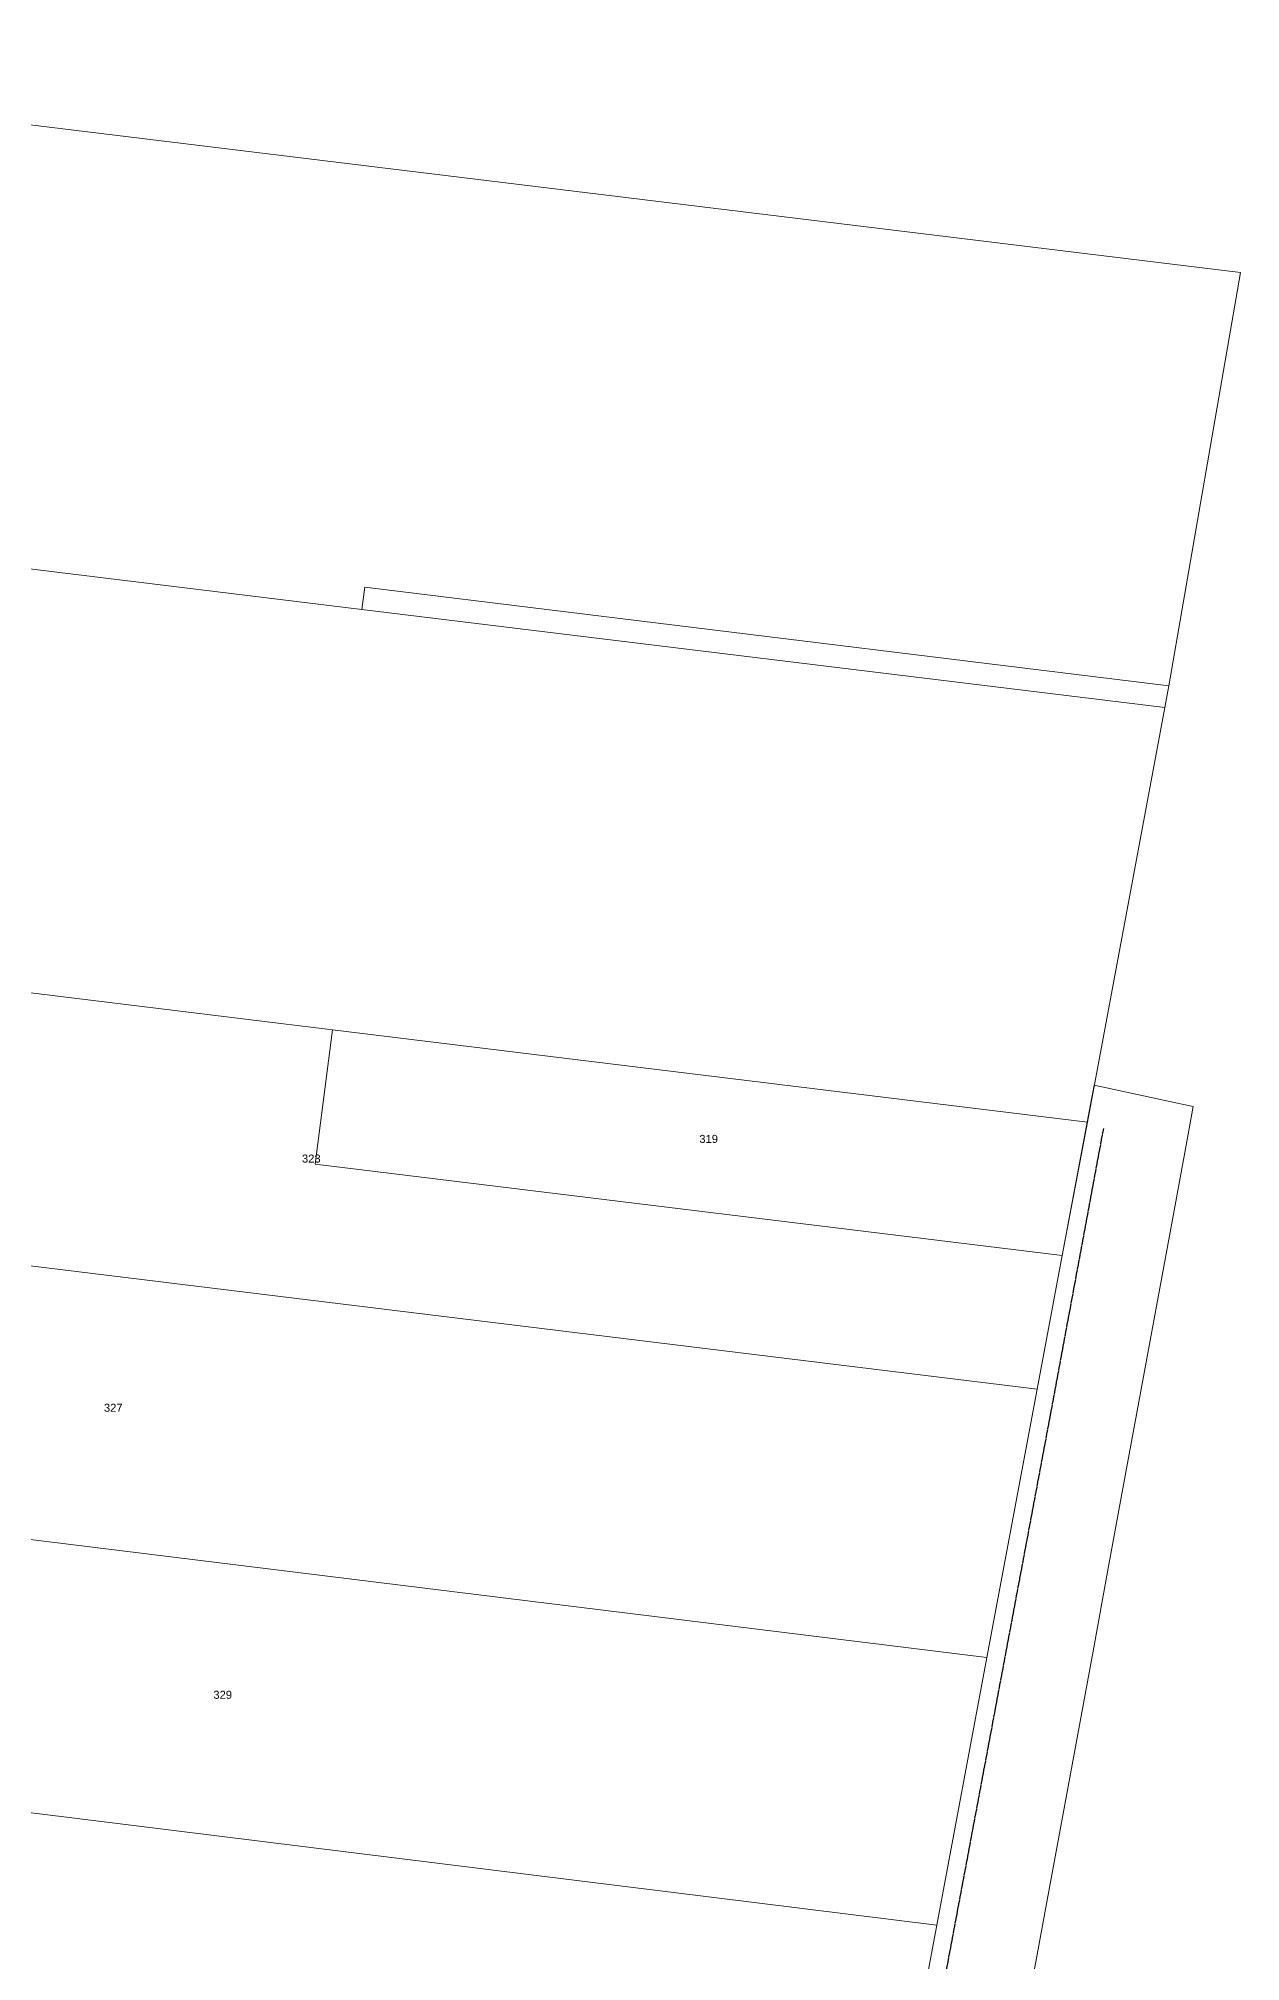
# Model space of a CAD drawing. Header units: metres. Extents: x 277863 to 282129, y 6130772 to 6135401.
# Drawn here: x 281510.7 to 281781.1, y 6133658.5 to 6134091 of the extents above; entities that cross this region are included whole.
import ezdxf

# ---------------------------------------------------------------- set-up
doc = ezdxf.new("R2010")
doc.units = ezdxf.units.M
doc.linetypes.add('Cable Exist OH', pattern=[1, 1, 0])
doc.layers.add('Cadastre Land Parcels_SP_EXT', color=9, linetype='Continuous', lineweight=5)
doc.layers.add('Cadastre Roads_SP_EXT', color=9, linetype='Continuous', lineweight=5)
doc.layers.add('Mains_HV_EXT', color=7, linetype='Continuous')
doc.styles.get("Standard").update_dxf_attribs({"font": 'arial.ttf'})

msp = doc.modelspace()

# ---------------------------------------------------------------- linework, layer by layer
at = {"layer": 'Cadastre Land Parcels_SP_EXT', "linetype": 'Continuous'}
for points in [[(281781.06, 6134038.41), (281349.55, 6134091.04), (281343.81, 6134045.67), (281337.17, 6133992.77), (281583.43, 6133962.63), (281584.06, 6133967.59), (281764.92, 6133945.46), (281781.06, 6134038.41)], [(281583.43, 6133962.63), (281337.17, 6133992.77), (281335.28, 6133977.7), (281331.47, 6133947.45), (281325.38, 6133899.14), (281400.66, 6133889.62), (281576.82, 6133868.07), (281746.6, 6133847.29), (281764.06, 6133940.52), (281583.43, 6133962.63)], [(281764.92, 6133945.46), (281584.06, 6133967.59), (281583.43, 6133962.63), (281764.06, 6133940.52), (281764.92, 6133945.46)], [(281576.82, 6133868.07), (281400.66, 6133889.62), (281393.03, 6133829.13), (281735.35, 6133787.26), (281740.97, 6133817.27), (281572.92, 6133837.84), (281576.82, 6133868.07)], [(281746.6, 6133847.29), (281576.82, 6133868.07), (281572.92, 6133837.84), (281740.97, 6133817.27), (281746.6, 6133847.29)], [(281735.35, 6133787.26), (281393.03, 6133829.13), (281389.22, 6133798.88), (281385.41, 6133768.64), (281724.03, 6133726.87), (281735.35, 6133787.26)], [(281724.03, 6133726.87), (281385.41, 6133768.64), (281377.91, 6133708.19), (281712.75, 6133666.66), (281724.03, 6133726.87)], [(281712.75, 6133666.66), (281377.91, 6133708.19), (281372.22, 6133662.99), (281368.32, 6133631.99), (281698.68, 6133591.56), (281712.75, 6133666.66)]]:
    msp.add_lwpolyline(points, close=True, dxfattribs=at)
at = {"layer": 'Cadastre Roads_SP_EXT', "linetype": 'Continuous'}
msp.add_lwpolyline([(281734.12, 6133653.57), (281737.56, 6133672.26), (281741, 6133690.94), (281744.44, 6133709.63), (281747.88, 6133728.32), (281751.32, 6133747), (281754.76, 6133765.69), (281758.2, 6133784.37), (281761.64, 6133803.06), (281765.08, 6133821.75), (281768.52, 6133840.43), (281770.42, 6133850.8), (281766.51, 6133851.65), (281748.16, 6133855.64), (281746.59, 6133847.29), (281740.97, 6133817.27), (281735.35, 6133787.26), (281724.03, 6133726.87), (281712.75, 6133666.66), (281698.68, 6133591.56)], dxfattribs=at)
at = {"layer": 'Mains_HV_EXT', "linetype": 'Cable Exist OH'}
msp.add_lwpolyline([(281634.94, 6133326.2), (281646.58, 6133373.77), (281658.7, 6133419.06), (281679.98, 6133496.17), (281686.26, 6133519.08), (281695.56, 6133553.19), (281700.1, 6133577), (281715.08, 6133657.36), (281720.72, 6133687.47), (281725.94, 6133715.33), (281731.45, 6133744.76), (281738.38, 6133781.75), (281750.28, 6133845.88)], dxfattribs=at)

# ---------------------------------------------------------------- texts
at = {"layer": 'Cadastre Land Parcels_SP_EXT'}
for s, p in [('319', (281659.33, 6133842.62)), ('323', (281569.96, 6133838.2)), ('327', (281525.41, 6133782.15)), ('329', (281550.03, 6133717.59))]:
    msp.add_text(s, height=1.8, dxfattribs=at).set_placement(p)

doc.saveas('drawing.dxf')
